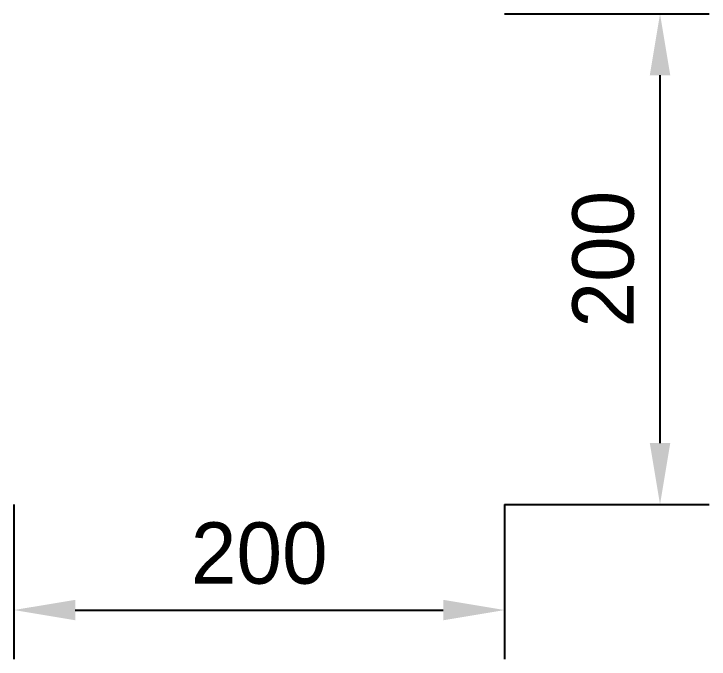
# Model space of a CAD drawing. Header units: millimetres. Extents: x -2864 to 34763, y -11990 to 22396.
# Drawn here: x -1769.3 to -1486, y 7644.5 to 7907.6 of the extents above; entities that cross this region are included whole.
import ezdxf

# ---------------------------------------------------------------- set-up
doc = ezdxf.new("R2010")
doc.units = ezdxf.units.MM
doc.header["$PDMODE"] = 34
doc.header["$PDSIZE"] = 25
doc.layers.add('08 Размеры', color=7, linetype='Continuous')
doc.styles.get("Standard").update_dxf_attribs({"font": 'Ubuntu-R.ttf'})
doc.dimstyles.new('ISO-25', dxfattribs={"dimtxt": 2.5, "dimasz": 2.5, "dimexe": 1.25, "dimexo": 0.625, "dimtad": 1, "dimtxsty": 'Standard', "dimcen": 2.5, "dimadec": 0, "dimazin": 0, "dimtfac": 1, "dimtmove": 0, "dimatfit": 3, "dimfxl": 1, "dimarcsym": 0})

# ---------------------------------------------------------------- blocks, each defined once
blk = doc.blocks.new('*D2755')
at = {"layer": '08 Размеры', "color": 0, "lineweight": -2}
for p, q in [((-1769.32, 7707.59), (-1769.32, 7644.55)), ((-1569.32, 7707.59), (-1569.32, 7644.55)), ((-1744.32, 7664.55), (-1594.32, 7664.55))]:
    blk.add_line(p, q, dxfattribs=at)
at = {"layer": '08 Размеры', "color": 0}
for points in [[(-1744.32, 7668.71), (-1744.32, 7660.38), (-1769.32, 7664.55)], [(-1594.32, 7660.38), (-1594.32, 7668.71), (-1569.32, 7664.55)]]:
    blk.add_solid(points, dxfattribs=at)
at = {"layer": 'Defpoints', "color": 0}
for p in [(-1769.32, 7707.59), (-1569.32, 7707.59), (-1569.32, 7664.55)]:
    blk.add_point(p, dxfattribs=at)
at = {"layer": '08 Размеры', "color": 0, "insert": (-1669.32, 7687.61), "char_height": 25, "attachment_point": 5}
blk.add_mtext('200', dxfattribs=at)
blk = doc.blocks.new('*D2756')
at = {"layer": '08 Размеры', "color": 0, "lineweight": -2}
for p, q in [((-1569.32, 7907.59), (-1486, 7907.59)), ((-1506, 7732.59), (-1506, 7882.59)), ((-1569.32, 7707.59), (-1486, 7707.59))]:
    blk.add_line(p, q, dxfattribs=at)
at = {"layer": '08 Размеры', "color": 0}
for points in [[(-1501.83, 7882.59), (-1510.16, 7882.59), (-1506, 7907.59)], [(-1510.16, 7732.59), (-1501.83, 7732.59), (-1506, 7707.59)]]:
    blk.add_solid(points, dxfattribs=at)
at = {"layer": 'Defpoints', "color": 0}
for p in [(-1569.32, 7907.59), (-1506, 7907.59), (-1569.32, 7707.59)]:
    blk.add_point(p, dxfattribs=at)
at = {"layer": '08 Размеры', "color": 0, "insert": (-1529.06, 7807.59), "char_height": 25, "attachment_point": 5, "rotation": 90}
blk.add_mtext('200', dxfattribs=at)

msp = doc.modelspace()

# ---------------------------------------------------------------- dimensions: what is measured, and where the dimension line sits
at = {"layer": '08 Размеры'}
dim = msp.add_linear_dim(base=(-1506, 7907.59), p1=(-1569.32, 7707.59), p2=(-1569.32, 7907.59), angle=90, dimstyle='ISO-25', override={"dimtxt": 25, "dimasz": 25, "dimexe": 20, "dimexo": 0, "dimgap": 10, "dimdec": 0}, dxfattribs=at)
dim.commit()
dim.dimension.update_dxf_attribs({"geometry": '*D2756', "text_midpoint": (-1529.06, 7807.59)})
dim = msp.add_linear_dim(base=(-1569.32, 7664.55), p1=(-1769.32, 7707.59), p2=(-1569.32, 7707.59), dimstyle='ISO-25', override={"dimtxt": 25, "dimasz": 25, "dimexe": 20, "dimexo": 0, "dimgap": 10, "dimdec": 0}, dxfattribs=at)
dim.commit()
dim.dimension.update_dxf_attribs({"geometry": '*D2755', "text_midpoint": (-1669.32, 7687.61)})

doc.saveas('drawing.dxf')
